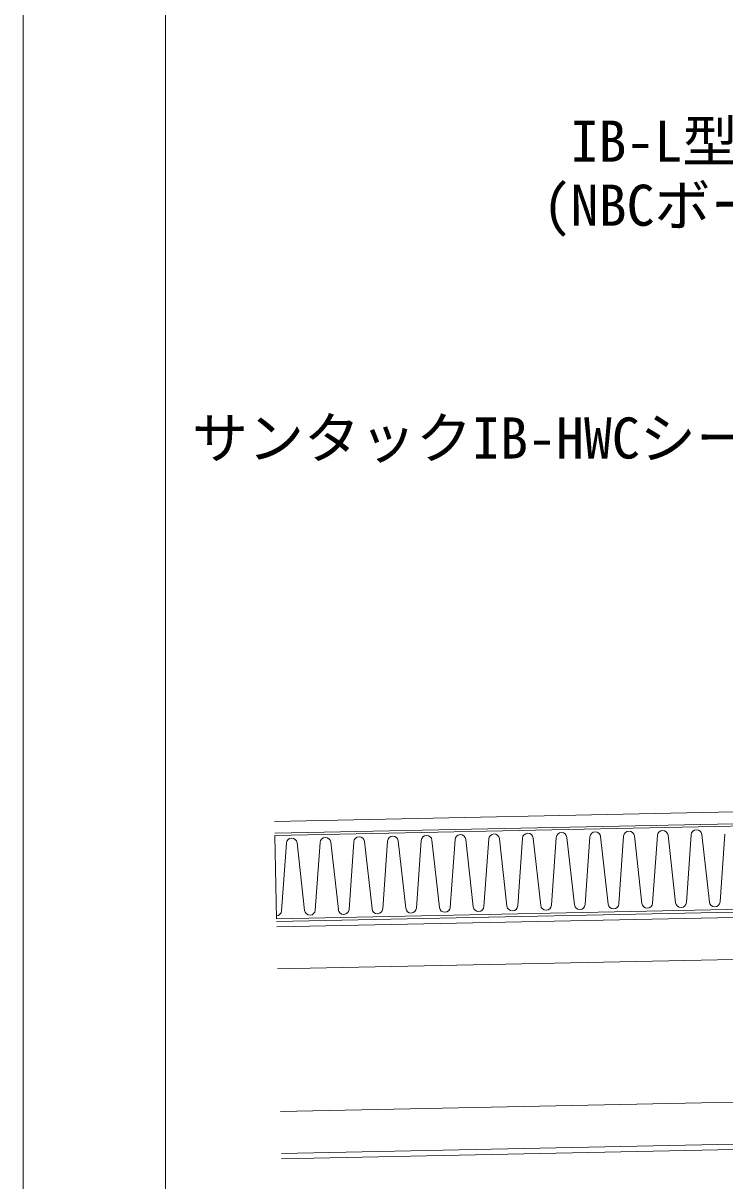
# Model space of a CAD drawing. Units: millimetres, scale not verified. Extents: x -840 to 840, y -594 to 594.
# Drawn here: x -840 to -642.9, y -319.1 to 6 of the extents above; entities that cross this region are included whole.
import ezdxf
from ezdxf.enums import TextEntityAlignment as Align

# ---------------------------------------------------------------- set-up
doc = ezdxf.new("R2010")
doc.units = ezdxf.units.MM
doc.header["$LTSCALE"] = 2
for name, color, linetype, lineweight in [('0-0_輪郭線', 2, 'Continuous', 9), ('0-1_図面枠', 7, 'Continuous', 9), ('0-2_文字', 5, 'Continuous', 9), ('0-7_躯体', 4, 'Continuous', 9), ('0-A_断熱材', 4, 'Continuous', 9), ('0-B_IBｼｰﾄ', 7, 'Continuous', 9)]:
    doc.layers.add(name, color=color, linetype=linetype, lineweight=lineweight)
doc.styles.add('ＭＳ ゴシック', font='')
doc.styles.get('ＭＳ ゴシック').set_extended_font_data('MS Gothic')

msp = doc.modelspace()

# ---------------------------------------------------------------- linework, layer by layer
at = {"layer": '0-0_輪郭線'}
msp.add_lwpolyline([(800, 554), (-800, 554), (-800, -554), (800, -554)], close=True, dxfattribs=at)
at = {"layer": '0-1_図面枠'}
msp.add_lwpolyline([(840, -594), (840, 594), (-840, 594), (-840, -594)], close=True, dxfattribs=at)
at = {"layer": '0-7_躯体', "color": 7}
for p, q in [((-768.82, -246.273), (-399.231, -238.667)), ((-768.788, -247.806), (-399.2, -240.2)), ((-768.546, -259.604), (-398.957, -251.997)), ((-767.722, -299.595), (-398.134, -291.989)), ((-767.48, -311.393), (-397.891, -303.786)), ((-767.448, -312.926), (-397.86, -305.319))]:
    msp.add_line(p, q, dxfattribs=at)
at = {"layer": '0-A_断熱材'}
for p, q in [((-767.415, -243.267), (-766.072, -224.256)), ((-760.944, -243.134), (-763.068, -224.194)), ((-757.94, -243.072), (-756.598, -224.061)), ((-751.47, -242.939), (-753.594, -223.999)), ((-748.466, -242.877), (-747.123, -223.866)), ((-741.995, -242.744), (-744.119, -223.804)), ((-738.991, -242.682), (-737.649, -223.671)), ((-732.521, -242.549), (-734.645, -223.609)), ((-729.517, -242.487), (-728.174, -223.476)), ((-723.046, -242.354), (-725.17, -223.414)), ((-720.043, -242.292), (-718.7, -223.281)), ((-713.572, -242.159), (-715.696, -223.219)), ((-710.568, -242.097), (-709.225, -223.086)), ((-704.098, -241.964), (-706.221, -223.024)), ((-701.094, -241.902), (-699.751, -222.891)), ((-694.623, -241.769), (-696.747, -222.829)), ((-691.619, -241.707), (-690.276, -222.696)), ((-685.149, -241.574), (-687.272, -222.634)), ((-682.145, -241.512), (-680.802, -222.501)), ((-675.674, -241.379), (-677.798, -222.439)), ((-672.67, -241.317), (-671.327, -222.306)), ((-666.2, -241.184), (-668.323, -222.244)), ((-663.196, -241.122), (-661.853, -222.111)), ((-656.725, -240.989), (-658.849, -222.049)), ((-653.721, -240.927), (-652.378, -221.916)), ((-647.251, -240.794), (-649.374, -221.854)), ((-644.247, -240.732), (-642.904, -221.721))]:
    msp.add_line(p, q, dxfattribs=at)
at = {"layer": '0-A_断熱材', "color": 7}
msp.add_lwpolyline([(-366.588, -213.856), (-769.316, -222.145), (-768.836, -245.474), (-366.588, -237.195)], dxfattribs=at)
at = {"layer": '0-A_断熱材'}
for centre, start, end in [((-669.822, -222.416), 6.53043, 175.82772), ((-660.348, -222.221), 6.53043, 175.82772), ((-650.874, -222.026), 6.53043, 175.82772), ((-764.567, -224.366), 6.53043, 175.82772), ((-755.093, -224.171), 6.53043, 175.82772), ((-745.618, -223.976), 6.53043, 175.82772), ((-736.144, -223.781), 6.53043, 175.82772), ((-726.669, -223.586), 6.53043, 175.82772), ((-717.195, -223.391), 6.53043, 175.82772), ((-707.72, -223.196), 6.53043, 175.82772), ((-698.246, -223.001), 6.53043, 175.82772), ((-688.771, -222.806), 6.53043, 175.82772), ((-679.297, -222.611), 6.53043, 175.82772), ((-768.92, -243.157), 272.53821, 355.82772), ((-759.445, -242.962), 186.53043, 355.82772), ((-749.971, -242.767), 186.53043, 355.82772), ((-740.496, -242.572), 186.53043, 355.82772), ((-731.022, -242.377), 186.53043, 355.82772), ((-721.547, -242.182), 186.53043, 355.82772), ((-712.073, -241.987), 186.53043, 355.82772), ((-702.598, -241.792), 186.53043, 355.82772), ((-693.124, -241.597), 186.53043, 355.82772), ((-683.649, -241.402), 186.53043, 355.82772), ((-674.175, -241.207), 186.53043, 355.82772), ((-664.7, -241.012), 186.53043, 355.82772), ((-655.226, -240.817), 186.53043, 355.82772), ((-645.752, -240.622), 186.53043, 355.82772)]:
    msp.add_arc(centre, 1.509, start, end, dxfattribs=at)
at = {"layer": '0-B_IBｼｰﾄ'}
for p, q in [((-437.514, -211.315), (-769.399, -218.146)), ((-436.552, -214.63), (-769.33, -221.479))]:
    msp.add_line(p, q, dxfattribs=at)

# ---------------------------------------------------------------- texts
at = {"layer": '0-2_文字', "color": 7, "style": 'ＭＳ ゴシック'}
for s, p in [('IB-L型シート t=2.0㎜', (-686.258, -36.366)), ('(NBCボードと溶剤溶着)', (-694.06, -54.366)), ('サンタックIB-HWCシート t=1.5㎜以上', (-792.606, -119.727))]:
    msp.add_text(s, height=11.54, dxfattribs=at).set_placement(p, align=Align.BOTTOM_LEFT)

doc.saveas('drawing.dxf')
